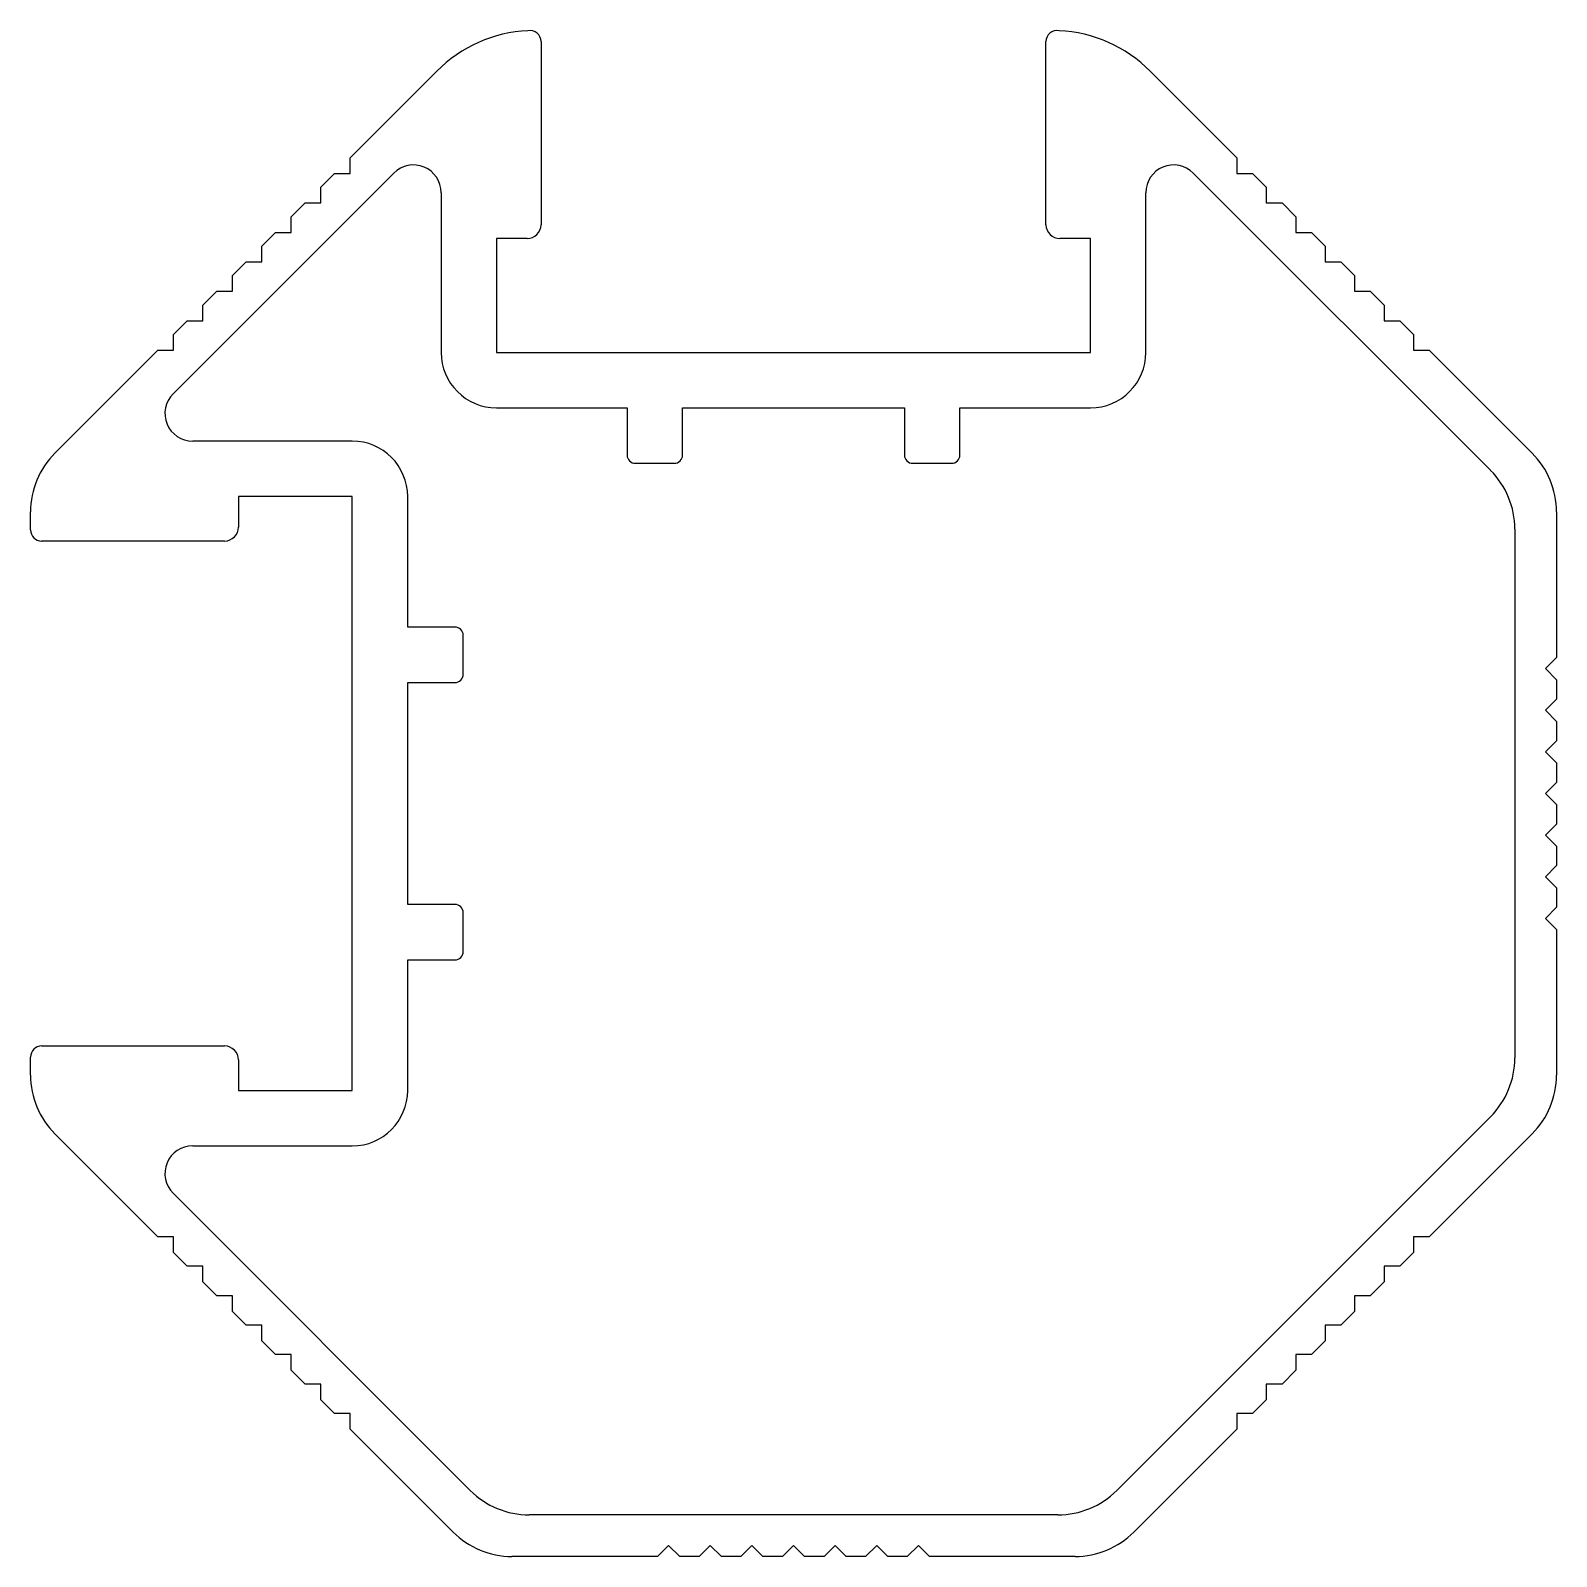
# Model space of a CAD drawing. Extents: x 728.1 to 783.1, y 563.5 to 618.5.
import ezdxf

# ---------------------------------------------------------------- set-up
doc = ezdxf.new("R2010")
doc.units = 0
doc.layers.add('ANA', color=220, linetype='CONTINUOUS')

msp = doc.modelspace()

# ---------------------------------------------------------------- linework, layer by layer
at = {"layer": 'ANA', "color": 0}
for p, q in [((746.497, 618.133), (746.497, 611.533)), ((764.697, 611.533), (764.697, 618.133)), ((739.616, 613.943), (742.741, 617.068)), ((768.452, 617.068), (771.577, 613.943)), ((739.616, 613.377), (739.616, 613.943)), ((771.577, 613.943), (771.577, 613.377)), ((733.234, 605.44), (741.19, 613.395)), ((738.555, 612.882), (739.05, 613.377)), ((739.05, 613.377), (739.616, 613.377)), ((770.004, 613.395), (780.718, 602.681)), ((771.577, 613.377), (772.143, 613.377)), ((772.143, 613.377), (772.638, 612.882)), ((738.555, 612.316), (738.555, 612.882)), ((772.638, 612.882), (772.638, 612.316)), ((737.495, 611.821), (737.99, 612.316)), ((737.99, 612.316), (738.555, 612.316)), ((742.897, 612.688), (742.897, 606.933)), ((768.297, 606.933), (768.297, 612.688)), ((772.638, 612.316), (773.204, 612.316)), ((773.204, 612.316), (773.699, 611.821)), ((737.495, 611.256), (737.495, 611.821)), ((773.699, 611.821), (773.699, 611.256)), ((736.434, 610.761), (736.929, 611.256)), ((736.929, 611.256), (737.495, 611.256)), ((773.699, 611.256), (774.264, 611.256)), ((774.264, 611.256), (774.759, 610.761)), ((736.434, 610.195), (736.434, 610.761)), ((745.997, 611.033), (744.897, 611.033)), ((744.897, 611.033), (744.897, 606.933)), ((766.297, 611.033), (765.197, 611.033)), ((766.297, 606.933), (766.297, 611.033)), ((774.759, 610.761), (774.759, 610.195)), ((735.373, 609.7), (735.868, 610.195)), ((735.868, 610.195), (736.434, 610.195)), ((774.759, 610.195), (775.325, 610.195)), ((775.325, 610.195), (775.82, 609.7)), ((735.373, 609.134), (735.373, 609.7)), ((775.82, 609.7), (775.82, 609.134)), ((734.313, 608.639), (734.808, 609.134)), ((734.808, 609.134), (735.373, 609.134)), ((775.82, 609.134), (776.386, 609.134)), ((776.386, 609.134), (776.881, 608.639)), ((734.313, 608.074), (734.313, 608.639)), ((776.881, 608.639), (776.881, 608.074)), ((733.252, 607.579), (733.747, 608.074)), ((733.747, 608.074), (734.313, 608.074)), ((776.881, 608.074), (777.446, 608.074)), ((777.446, 608.074), (777.941, 607.579)), ((733.252, 607.013), (733.252, 607.579)), ((777.941, 607.579), (777.941, 607.013)), ((728.975, 603.302), (732.686, 607.013)), ((732.686, 607.013), (733.252, 607.013)), ((744.897, 606.933), (766.297, 606.933)), ((777.941, 607.013), (778.507, 607.013)), ((778.507, 607.013), (782.218, 603.302)), ((744.897, 604.933), (749.597, 604.933)), ((749.597, 604.933), (749.597, 603.233)), ((751.597, 603.233), (751.597, 604.933)), ((751.597, 604.933), (759.597, 604.933)), ((759.597, 604.933), (759.597, 603.233)), ((761.597, 603.233), (761.597, 604.933)), ((761.597, 604.933), (766.297, 604.933)), ((739.691, 603.733), (733.941, 603.733)), ((749.897, 602.933), (751.297, 602.933)), ((759.897, 602.933), (761.297, 602.933)), ((739.691, 601.733), (735.591, 601.733)), ((735.591, 601.733), (735.591, 600.633)), ((739.691, 580.333), (739.691, 601.733)), ((741.691, 597.033), (741.691, 601.733)), ((728.097, 600.533), (728.097, 601.181)), ((783.097, 601.181), (783.097, 595.933)), ((735.091, 600.133), (728.497, 600.133)), ((781.597, 600.559), (781.597, 581.506)), ((743.391, 597.033), (741.691, 597.033)), ((743.691, 595.333), (743.691, 596.733)), ((783.097, 595.933), (782.697, 595.533)), ((782.697, 595.533), (783.097, 595.133)), ((783.097, 595.133), (783.097, 594.433)), ((741.691, 587.033), (741.691, 595.033)), ((741.691, 595.033), (743.391, 595.033)), ((783.097, 594.433), (782.697, 594.033)), ((782.697, 594.033), (783.097, 593.633)), ((783.097, 593.633), (783.097, 592.933)), ((783.097, 592.933), (782.697, 592.533)), ((782.697, 592.533), (783.097, 592.133)), ((783.097, 592.133), (783.097, 591.433)), ((783.097, 591.433), (782.697, 591.033)), ((782.697, 591.033), (783.097, 590.633)), ((783.097, 590.633), (783.097, 589.933)), ((783.097, 589.933), (782.697, 589.533)), ((782.697, 589.533), (783.097, 589.133)), ((783.097, 589.133), (783.097, 588.433)), ((783.097, 588.433), (782.697, 588.033)), ((782.697, 588.033), (783.097, 587.633)), ((783.097, 587.633), (783.097, 586.933)), ((743.391, 587.033), (741.691, 587.033)), ((783.097, 586.933), (782.697, 586.533)), ((743.691, 585.333), (743.691, 586.733)), ((782.697, 586.533), (783.097, 586.133)), ((783.097, 586.133), (783.097, 580.884)), ((741.691, 580.333), (741.691, 585.033)), ((741.691, 585.033), (743.391, 585.033)), ((728.497, 581.933), (735.091, 581.933)), ((728.097, 580.884), (728.097, 581.533)), ((735.591, 581.433), (735.591, 580.333)), ((735.591, 580.333), (739.691, 580.333)), ((780.718, 579.384), (767.245, 565.911)), ((732.686, 575.052), (728.975, 578.763)), ((782.218, 578.763), (778.507, 575.052)), ((733.941, 578.333), (739.691, 578.333)), ((743.948, 565.911), (733.234, 576.625)), ((733.252, 575.052), (732.686, 575.052)), ((733.252, 574.486), (733.252, 575.052)), ((778.507, 575.052), (777.941, 575.052)), ((777.941, 575.052), (777.941, 574.486)), ((733.747, 573.991), (733.252, 574.486)), ((777.941, 574.486), (777.446, 573.991)), ((734.313, 573.991), (733.747, 573.991)), ((734.313, 573.426), (734.313, 573.991)), ((777.446, 573.991), (776.881, 573.991)), ((776.881, 573.991), (776.881, 573.426)), ((734.808, 572.931), (734.313, 573.426)), ((776.881, 573.426), (776.386, 572.931)), ((735.373, 572.931), (734.808, 572.931)), ((735.373, 572.365), (735.373, 572.931)), ((776.386, 572.931), (775.82, 572.931)), ((775.82, 572.931), (775.82, 572.365)), ((735.868, 571.87), (735.373, 572.365)), ((775.82, 572.365), (775.325, 571.87)), ((736.434, 571.87), (735.868, 571.87)), ((736.434, 571.304), (736.434, 571.87)), ((775.325, 571.87), (774.759, 571.87)), ((774.759, 571.87), (774.759, 571.304)), ((736.929, 570.809), (736.434, 571.304)), ((774.759, 571.304), (774.264, 570.809)), ((737.495, 570.809), (736.929, 570.809)), ((737.495, 570.244), (737.495, 570.809)), ((774.264, 570.809), (773.699, 570.809)), ((773.699, 570.809), (773.699, 570.244)), ((737.99, 569.749), (737.495, 570.244)), ((773.699, 570.244), (773.204, 569.749)), ((738.555, 569.749), (737.99, 569.749)), ((738.555, 569.183), (738.555, 569.749)), ((773.204, 569.749), (772.638, 569.749)), ((772.638, 569.749), (772.638, 569.183)), ((739.05, 568.688), (738.555, 569.183)), ((772.638, 569.183), (772.143, 568.688)), ((739.616, 568.688), (739.05, 568.688)), ((739.616, 568.122), (739.616, 568.688)), ((772.143, 568.688), (771.577, 568.688)), ((771.577, 568.688), (771.577, 568.122)), ((743.327, 564.411), (739.616, 568.122)), ((771.577, 568.122), (767.866, 564.411)), ((765.124, 565.033), (746.07, 565.033)), ((751.097, 563.933), (750.697, 563.533)), ((751.497, 563.533), (751.097, 563.933)), ((752.597, 563.933), (752.197, 563.533)), ((752.997, 563.533), (752.597, 563.933)), ((754.097, 563.933), (753.697, 563.533)), ((754.497, 563.533), (754.097, 563.933)), ((755.597, 563.933), (755.197, 563.533)), ((755.997, 563.533), (755.597, 563.933)), ((757.097, 563.933), (756.697, 563.533)), ((757.497, 563.533), (757.097, 563.933)), ((758.597, 563.933), (758.197, 563.533)), ((758.997, 563.533), (758.597, 563.933)), ((760.097, 563.933), (759.697, 563.533)), ((760.497, 563.533), (760.097, 563.933)), ((750.697, 563.533), (745.448, 563.533)), ((752.197, 563.533), (751.497, 563.533)), ((753.697, 563.533), (752.997, 563.533)), ((755.197, 563.533), (754.497, 563.533)), ((756.697, 563.533), (755.997, 563.533)), ((758.197, 563.533), (757.497, 563.533)), ((759.697, 563.533), (758.997, 563.533)), ((765.745, 563.533), (760.497, 563.533))]:
    msp.add_line(p, q, dxfattribs=at)
for centre, radius, start, end in [((746.277, 613.533), 5, 92.8763, 135), ((746.097, 618.133), 0.4, 0, 100.1818), ((765.097, 618.133), 0.4, 79.8182, 180), ((764.917, 613.533), 5, 45, 87.1237), ((741.897, 612.688), 1, 0, 135), ((769.297, 612.688), 1, 45, 180), ((745.997, 611.533), 0.5, 270, 0), ((765.197, 611.533), 0.5, 180, 270), ((744.897, 606.933), 2, 180, 270), ((766.297, 606.933), 2, 270, 0), ((733.941, 604.733), 1, 135, 270), ((739.691, 601.733), 2, 360, 90), ((731.097, 601.181), 3, 135, 180), ((749.897, 603.233), 0.3, 180, 270), ((751.297, 603.233), 0.3, 270, 0), ((759.897, 603.233), 0.3, 180, 270), ((761.297, 603.233), 0.3, 270, 0), ((780.097, 601.181), 3, 0, 45), ((778.597, 600.559), 3, 0, 45), ((735.091, 600.633), 0.5, 270, 0), ((728.497, 600.533), 0.4, 180, 270), ((743.391, 596.733), 0.3, 0, 90), ((743.391, 595.333), 0.3, 270, 0), ((743.391, 586.733), 0.3, 0, 90), ((743.391, 585.333), 0.3, 270, 0), ((728.497, 581.533), 0.4, 90, 180), ((735.091, 581.433), 0.5, 0, 90), ((778.597, 581.506), 3, 315, 0), ((731.097, 580.884), 3, 180, 225), ((780.097, 580.884), 3, 315, 360), ((739.691, 580.333), 2, 270, 0), ((733.941, 577.333), 1, 90, 225), ((746.07, 568.033), 3, 225, 270), ((765.124, 568.033), 3, 270, 315), ((745.448, 566.533), 3, 225, 270), ((765.745, 566.533), 3, 270, 315)]:
    msp.add_arc(centre, radius, start, end, dxfattribs=at)

doc.saveas('drawing.dxf')
